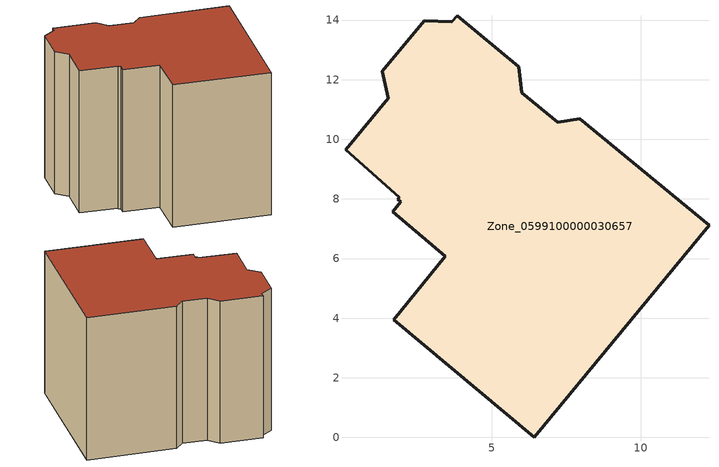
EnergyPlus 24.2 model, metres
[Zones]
Zone_0599100000030657
 floor ground (C_G): 3.66,13.94 3.83,14.15 5.9,12.44 6.01,11.56 7.21,10.57 7.95,10.69 12.29,7.11 6.42,0 1.7,3.94 3.44,6.08 1.67,7.57 1.95,7.9 1.84,7.99 1.89,8.06 0.09,9.65 1.53,11.38 1.32,12.29 2.73,13.98 z0
 wall outside (C_F): 6.42,0 12.29,7.11 7.95,10.69 7.21,10.57 6.01,11.56 5.9,12.44 3.83,14.15 3.66,13.94 2.73,13.98 1.32,12.29 1.53,11.38 0.09,9.65 1.89,8.06 1.84,7.99 1.95,7.9 1.67,7.57 3.44,6.08 1.7,3.94 6.42,0 z0:9.57
 roof outside (C_R): 0.09,9.65 1.89,8.06 1.84,7.99 1.95,7.9 1.67,7.57 3.44,6.08 1.7,3.94 6.42,0 12.29,7.11 7.95,10.69 7.21,10.57 6.01,11.56 5.9,12.44 3.83,14.15 3.66,13.94 2.73,13.98 1.32,12.29 1.53,11.38 z9.57
[BUILDING]
Pand.0599100000030657: North Axis=0; Terrain=City; Loads Convergence Tolerance Value=0.04; Temperature Convergence Tolerance Value=0.4; Solar Distribution=FullExterior; Maximum Number of Warmup Days=25; Minimum Number of Warmup Days=1
[Site:Location]
Rotterdam.The.Hague.AP_ZH_NLD Design_Conditions: Latitude=51.96; Longitude=4.45; Time Zone=1; Elevation=-4.5
[SITE:GROUNDTEMPERATURE:BUILDINGSURFACE]
18, 18, 18, 18, 18, 18, 18, 18, 18, 18, 18, 18
[MATERIAL] Thermal Absorptance=0.9; Solar Absorptance=0.7; Visible Absorptance=0.7
Name | Roughness | Thickness | Conductivity | Density | Specific Heat
G.TC.1946 | MediumSmooth | 0.15 | 1 | 540 | 1210
F.TC.1946 | Rough | 0.3 | 0.857143 | 1920 | 840
R.TC.1946 | MediumRough | 0.2 | 0.909091 | 1500 | 1000
[CONSTRUCTION]
C_G: G.TC.1946
C_F: F.TC.1946
C_R: R.TC.1946
[ZONE]
Zone_0599100000030657: Type=1; Multiplier=1; Ceiling Height=Autocalculate; Volume=Autocalculate; Floor Area=autocalculate; Part of Total Floor Area=Yes
[ZONEINFILTRATION:DESIGNFLOWRATE]
Infil_Zone_0599100000030657: Zone or ZoneList or Space or SpaceList=Zone_0599100000030657; Schedule=AlwaysOn; Design Flow Rate Calculation Method=Flow/Area; Flow Rate per Floor Area=0.003; Constant Term Coefficient=1; Temperature Term Coefficient=0; Velocity Term Coefficient=0; Velocity Squared Term Coefficient=0
[HVACTEMPLATE:ZONE:IDEALLOADSAIRSYSTEM]
Zone_0599100000030657: Maximum Heating Supply Air Temperature=50; Minimum Cooling Supply Air Temperature=13; Maximum Heating Supply Air Humidity Ratio=0.0156; Minimum Cooling Supply Air Humidity Ratio=0.0077; Heating Limit=NoLimit; Cooling Limit=NoLimit; Dehumidification Control Type=ConstantSensibleHeatRatio; Cooling Sensible Heat Ratio=0.7; Dehumidification Setpoint=60; Humidification Control Type=None; Humidification Setpoint=30; Outdoor Air Method=None; Outdoor Air Flow Rate per Person=0.00944; Outdoor Air Flow Rate per Zone Floor Area=0; Outdoor Air Flow Rate per Zone=0; Demand Controlled Ventilation Type=None; Outdoor Air Economizer Type=NoEconomizer; Heat Recovery Type=None; Sensible Heat Recovery Effectiveness=0.7; Latent Heat Recovery Effectiveness=0.65
[ZONECONTROL:THERMOSTAT]
ThermostatControl_Zone_0599100000030657: Zone or ZoneList=Zone_0599100000030657; Control Type Schedule=DualSetpointControlType; Control 1=Thermostat_Zone_0599100000030657; Temperature Difference Between Cutout And Setpoint=0
[THERMOSTATSETPOINT:DUALSETPOINT]
Thermostat_Zone_0599100000030657: Heating Setpoint Temperature Schedule=HeatingSetpoint_Zone_0599100000030657; Cooling Setpoint Temperature Schedule=CoolingSetpoint_Zone_0599100000030657
[SCHEDULE:COMPACT]
HeatingSetpoint_Zone_0599100000030657: Through: 12/31, For: AllDays, Until: 24:00, 21
CoolingSetpoint_Zone_0599100000030657: Through: 12/31, For: AllDays, Until: 24:00, 24
DualSetpointControlType: Through: 12/31, For: AllDays, Until: 24:00, 4
AlwaysOn: Through: 12/31, For: AllDays, Until: 24:00, 1
